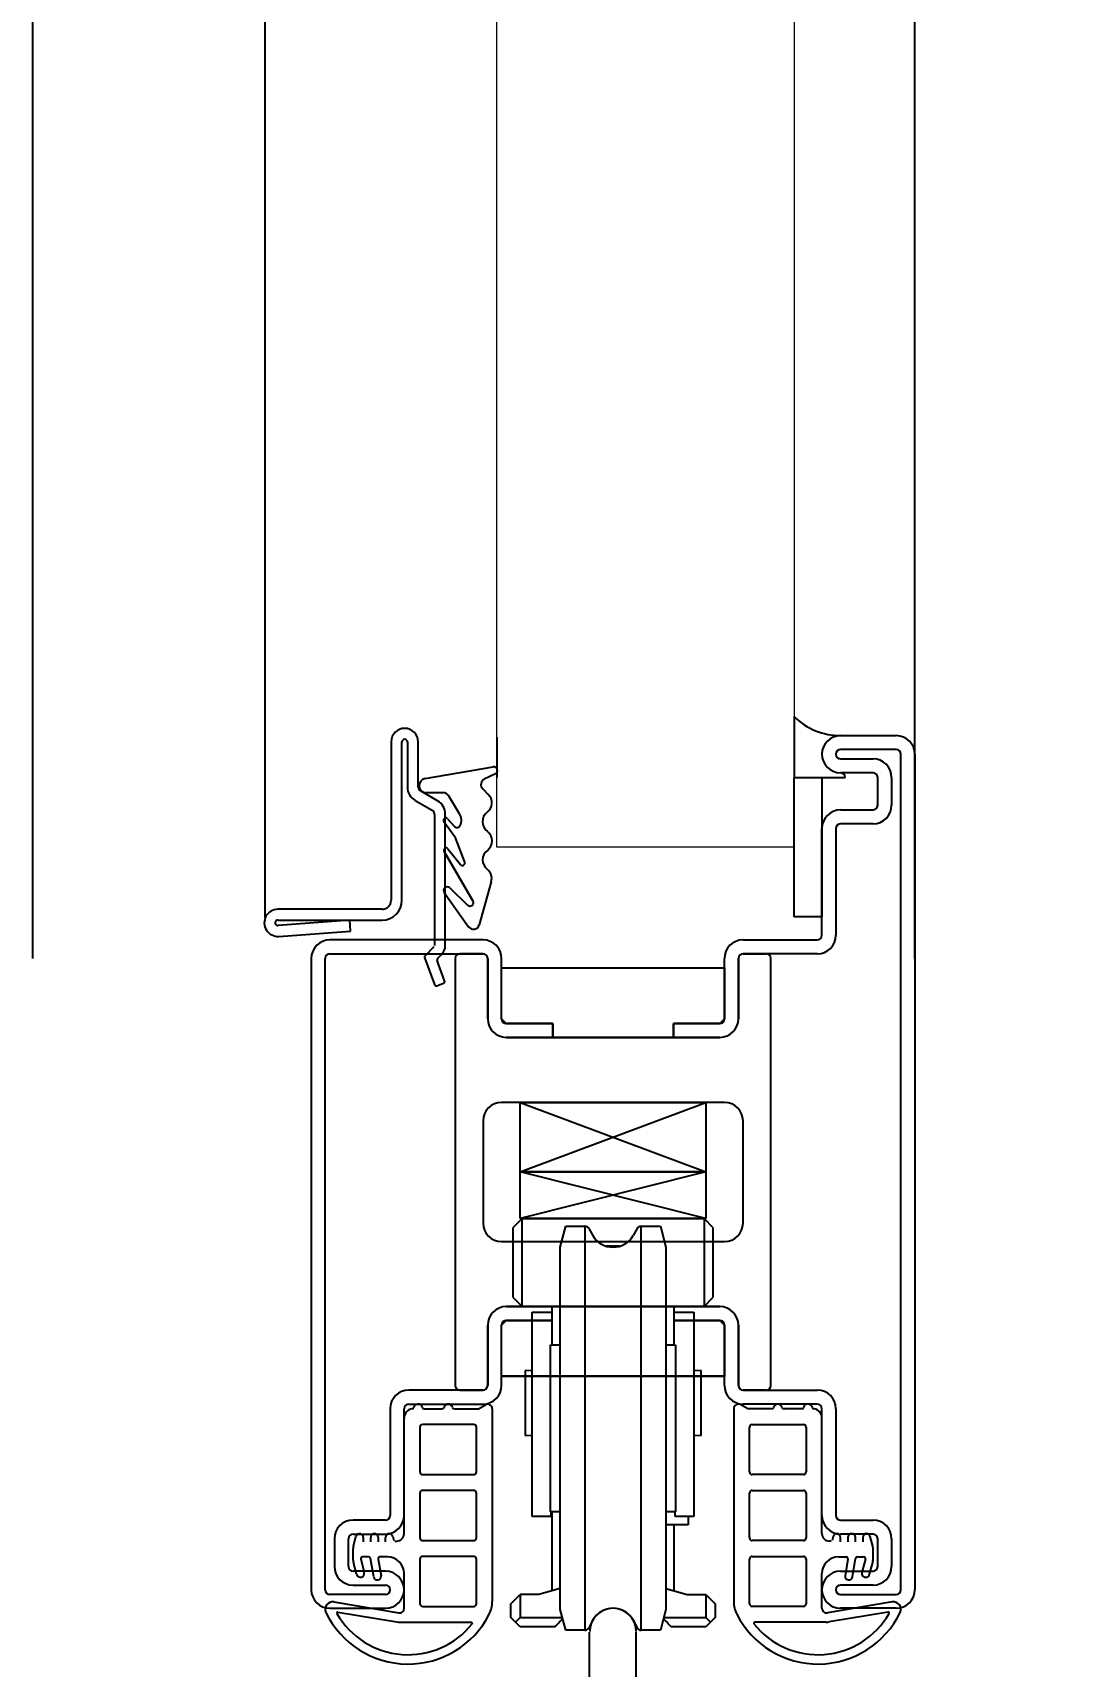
# Model space of a CAD drawing. Header units: inches. Extents: x -2661 to 42767, y -1222 to 9099.
# Drawn here: x -336.53 to -332.21, y 2838.38 to 2845.24 of the extents above; entities that cross this region are included whole.
import ezdxf
from ezdxf import colors
from ezdxf.entities.mleader import LeaderData, LeaderLine
from ezdxf.math import Vec2, Vec3

# ---------------------------------------------------------------- set-up
doc = ezdxf.new("R2010")
doc.units = ezdxf.units.IN
doc.header["$LTSCALE"] = 12
doc.header["$MEASUREMENT"] = 0
doc.layers.get('0').update_dxf_attribs({"linetype": 'CONTINUOUS'})
for name, color, linetype in [('S-ANNO-NOTE', 4, 'CONTINUOUS'), ('S-ARCH', 1, 'CONTINUOUS'), ('S-NOTE', 4, 'CONTINUOUS')]:
    doc.layers.add(name, color=color, linetype=linetype)
doc.styles.add('Arial', font='arial.ttf', dxfattribs={"width": 0.85})
doc.styles.add('ROMANS', font='romans.shx', dxfattribs={"width": 0.85})
doc.styles.add('RomansS', font='romans.shx', dxfattribs={"width": 0.85})

# ---------------------------------------------------------------- blocks, each defined once
blk = doc.blocks.new('_DotBlank')
at = {"color": 0, "lineweight": -2}
blk.add_line((-0.5, 0), (-1, 0), dxfattribs=at)
blk.add_circle((0, 0), 0.5, dxfattribs=at)

msp = doc.modelspace()

# ---------------------------------------------------------------- linework, layer by layer
at = {"layer": 'S-ARCH'}
for p, q in [((-336.53202, 2841.34898), (-336.53202, 2869.60671)), ((-335.55698, 2869.60671), (-335.55698, 2841.51925)), ((-332.82702, 2841.34898), (-332.82702, 2869.60671)), ((-333.33406, 2842.36498), (-333.33406, 2842.10948)), ((-335.02669, 2842.25859), (-335.02668, 2841.59358)), ((-334.98108, 2841.59358), (-334.98109, 2842.25859)), ((-334.95829, 2842.25859), (-334.95829, 2842.06893)), ((-334.91269, 2842.06893), (-334.91269, 2842.25859)), ((-334.58212, 2842.27801), (-334.58212, 2842.10948)), ((-333.13902, 2842.28498), (-332.90502, 2842.28498)), ((-332.90502, 2842.22648), (-333.13902, 2842.22648)), ((-333.13902, 2842.18748), (-333.00252, 2842.18748)), ((-332.88552, 2838.69698), (-332.88552, 2842.20698)), ((-332.82702, 2842.20698), (-332.82702, 2838.69698)), ((-334.88377, 2842.1048), (-334.5974, 2842.15333)), ((-334.58823, 2842.12509), (-334.63529, 2842.10191)), ((-333.33426, 2841.52448), (-333.33426, 2842.10948)), ((-333.33426, 2842.10948), (-333.21706, 2842.10948)), ((-333.33406, 2842.10948), (-333.11956, 2842.10948)), ((-333.21706, 2842.10948), (-333.21706, 2841.52448)), ((-333.00252, 2842.12898), (-333.13902, 2842.12898)), ((-332.98302, 2841.99248), (-332.98302, 2842.10948)), ((-332.92452, 2842.10948), (-332.92452, 2841.99248)), ((-334.83142, 2842.01105), (-334.90318, 2842.05248)), ((-334.80728, 2842.04527), (-334.87868, 2842.04523)), ((-334.73968, 2841.95628), (-334.78583, 2842.03314)), ((-334.64191, 2842.0618), (-334.6183, 2842.03821)), ((-334.92598, 2842.01299), (-334.85422, 2841.97155)), ((-333.13902, 2841.97298), (-333.00252, 2841.97298)), ((-334.84472, 2841.9551), (-334.84471, 2841.40302)), ((-334.756, 2841.8554), (-334.80466, 2841.92358)), ((-334.79911, 2841.40302), (-334.79912, 2841.9551)), ((-334.78912, 2841.93614), (-334.76101, 2841.90395)), ((-333.21702, 2841.44648), (-333.21702, 2841.89498)), ((-333.15852, 2841.89498), (-333.15852, 2841.44648)), ((-333.00252, 2841.91448), (-333.13902, 2841.91448)), ((-334.71754, 2841.75331), (-334.756, 2841.8554)), ((-334.68268, 2841.59143), (-334.8043, 2841.79812)), ((-334.8043, 2841.79812), (-334.68268, 2841.59143)), ((-334.78799, 2841.80958), (-334.73459, 2841.74339)), ((-334.80324, 2841.62608), (-334.70088, 2841.48214)), ((-334.78047, 2841.64542), (-334.7061, 2841.57309)), ((-334.60598, 2841.67136), (-334.65642, 2841.48993)), ((-335.06468, 2841.55558), (-335.50211, 2841.55558)), ((-335.50211, 2841.50998), (-335.06468, 2841.50998)), ((-335.20047, 2841.50978), (-335.50134, 2841.4872)), ((-335.1974, 2841.46428), (-335.20047, 2841.50978)), ((-333.21706, 2841.52448), (-333.33426, 2841.52448)), ((-335.49828, 2841.44171), (-335.1974, 2841.46428)), ((-334.64052, 2841.42698), (-335.28402, 2841.42698)), ((-333.54852, 2841.42698), (-333.23652, 2841.42698)), ((-335.36202, 2841.34898), (-335.36202, 2838.69698)), ((-335.30352, 2838.69698), (-335.30352, 2841.34898)), ((-335.28402, 2841.36848), (-334.64052, 2841.36848)), ((-334.8859, 2841.35247), (-334.84456, 2841.23889)), ((-334.84694, 2841.39764), (-334.88414, 2841.36044)), ((-334.83135, 2841.34874), (-334.81469, 2841.3654)), ((-334.75752, 2841.34898), (-334.75752, 2839.55498)), ((-334.64052, 2841.36848), (-334.73802, 2841.36848)), ((-334.62102, 2841.34898), (-334.62102, 2841.09548)), ((-334.62102, 2841.09548), (-334.62102, 2841.34898)), ((-334.56252, 2841.09548), (-334.56252, 2841.34898)), ((-333.62652, 2841.09548), (-333.62652, 2841.34898)), ((-333.56802, 2841.09548), (-333.56802, 2841.34898)), ((-333.56802, 2841.34898), (-333.56802, 2841.09548)), ((-333.23652, 2841.36848), (-333.54852, 2841.36848)), ((-333.54852, 2841.36848), (-333.45102, 2841.36848)), ((-333.43152, 2839.55498), (-333.43152, 2841.34898)), ((-334.80171, 2841.25448), (-334.83312, 2841.34077)), ((-334.56252, 2841.30998), (-333.62652, 2841.30998)), ((-334.56252, 2841.09548), (-334.56252, 2841.30998)), ((-333.62652, 2841.30998), (-333.62652, 2841.09548)), ((-334.83482, 2841.23434), (-334.80625, 2841.24474)), ((-334.54302, 2841.07598), (-334.56252, 2841.09548)), ((-334.54302, 2841.07598), (-334.34802, 2841.07598)), ((-334.34802, 2841.07598), (-334.54302, 2841.07598)), ((-334.34802, 2841.07598), (-334.34802, 2841.01748)), ((-334.34802, 2841.01748), (-334.34802, 2841.07598)), ((-333.84102, 2841.01748), (-333.84102, 2841.07598)), ((-333.84102, 2841.07598), (-333.64602, 2841.07598)), ((-333.64602, 2841.07598), (-333.84102, 2841.07598)), ((-333.84102, 2841.07598), (-333.84102, 2841.01748)), ((-333.62652, 2841.09548), (-333.64602, 2841.07598)), ((-334.34802, 2841.01748), (-334.54302, 2841.01748)), ((-334.54302, 2841.01748), (-333.64602, 2841.01748)), ((-333.84102, 2841.01748), (-334.34802, 2841.01748)), ((-333.64602, 2841.01748), (-333.84102, 2841.01748)), ((-333.62652, 2840.74448), (-334.56252, 2840.74448)), ((-334.48452, 2840.45206), (-333.70452, 2840.74448)), ((-334.48452, 2840.74448), (-333.70452, 2840.74448)), ((-334.48452, 2840.45206), (-334.48452, 2840.74448)), ((-334.48452, 2840.74448), (-333.70452, 2840.45206)), ((-333.70452, 2840.74448), (-333.70452, 2840.45206)), ((-334.64052, 2840.66648), (-334.64052, 2840.23748)), ((-333.54852, 2840.23748), (-333.54852, 2840.66648)), ((-333.70452, 2840.25706), (-334.48452, 2840.45206)), ((-334.48452, 2840.45206), (-333.70452, 2840.45206)), ((-334.48452, 2840.25706), (-334.48452, 2840.45206)), ((-333.70452, 2840.45206), (-334.48452, 2840.45206)), ((-333.70452, 2840.45206), (-334.48452, 2840.25706)), ((-333.70452, 2840.45206), (-333.70452, 2840.25706)), ((-334.47672, 2840.25706), (-334.51572, 2840.21806)), ((-333.70452, 2840.25706), (-334.48452, 2840.25706)), ((-334.47672, 2839.88656), (-334.47672, 2840.25706)), ((-334.47672, 2840.25706), (-333.71232, 2840.25706)), ((-333.67332, 2840.21806), (-333.71232, 2840.25706)), ((-333.71232, 2840.25706), (-333.71232, 2839.88656)), ((-334.51572, 2840.21806), (-334.51572, 2839.92556)), ((-334.31682, 2840.13643), (-334.29342, 2840.22376)), ((-334.29342, 2840.22376), (-334.21274, 2840.22376)), ((-334.21274, 2840.22376), (-334.21274, 2838.52726)), ((-334.19585, 2840.21401), (-334.17896, 2840.18476)), ((-333.9932, 2840.21401), (-334.01009, 2840.18476)), ((-333.97631, 2838.52726), (-333.97631, 2840.22376)), ((-333.97631, 2840.22376), (-333.89562, 2840.22376)), ((-333.89562, 2840.22376), (-333.87222, 2840.13643)), ((-333.67332, 2839.92556), (-333.67332, 2840.21806)), ((-334.56252, 2840.15948), (-333.62652, 2840.15948)), ((-334.31682, 2838.61459), (-334.31682, 2840.13643)), ((-334.06671, 2840.14006), (-334.12234, 2840.14006)), ((-333.87222, 2840.13643), (-333.87222, 2838.61459)), ((-334.51572, 2839.92556), (-334.47672, 2839.88656)), ((-333.71232, 2839.88656), (-333.67332, 2839.92556)), ((-333.64602, 2839.88648), (-334.54302, 2839.88648)), ((-334.54302, 2839.88648), (-334.34802, 2839.88648)), ((-334.47672, 2839.88656), (-334.31682, 2839.88656)), ((-334.43382, 2839.00501), (-334.43382, 2839.86301)), ((-334.43382, 2839.86301), (-334.35582, 2839.86301)), ((-334.35192, 2839.88656), (-334.35192, 2839.72646)), ((-334.34802, 2839.88648), (-333.84102, 2839.88648)), ((-333.71232, 2839.88656), (-333.87222, 2839.88656)), ((-333.84102, 2839.88648), (-333.64602, 2839.88648)), ((-333.83712, 2839.72646), (-333.83712, 2839.88656)), ((-333.83322, 2839.86301), (-333.75522, 2839.86301)), ((-333.75522, 2839.86301), (-333.75522, 2839.00501)), ((-334.62102, 2839.80848), (-334.62102, 2839.55498)), ((-334.62102, 2839.55498), (-334.62102, 2839.80848)), ((-334.56252, 2839.80848), (-334.54302, 2839.82798)), ((-334.56252, 2839.55498), (-334.56252, 2839.80848)), ((-334.56252, 2839.59398), (-334.56252, 2839.80848)), ((-334.34802, 2839.82798), (-334.54302, 2839.82798)), ((-334.54302, 2839.82798), (-334.34802, 2839.82798)), ((-333.64602, 2839.82798), (-333.84102, 2839.82798)), ((-333.84102, 2839.82798), (-333.64602, 2839.82798)), ((-333.64602, 2839.82798), (-333.62652, 2839.80848)), ((-333.62652, 2839.55498), (-333.62652, 2839.80848)), ((-333.62652, 2839.80848), (-333.62652, 2839.59398)), ((-333.56802, 2839.55498), (-333.56802, 2839.80848)), ((-333.56802, 2839.80848), (-333.56802, 2839.55498)), ((-334.35777, 2839.02456), (-334.35777, 2839.72645)), ((-334.35582, 2839.72645), (-334.31682, 2839.72651)), ((-333.87222, 2839.72651), (-333.83322, 2839.72645)), ((-333.83127, 2839.02456), (-333.83127, 2839.72645)), ((-333.62652, 2839.59398), (-334.56252, 2839.59398)), ((-334.56252, 2839.59398), (-333.62652, 2839.59398)), ((-334.43382, 2839.61687), (-334.46424, 2839.61794)), ((-334.46424, 2839.61794), (-334.46424, 2839.34494)), ((-333.72402, 2839.61796), (-333.75522, 2839.61687)), ((-333.72402, 2839.34491), (-333.72402, 2839.61796)), ((-334.64052, 2839.53548), (-334.95252, 2839.53548)), ((-334.73802, 2839.53548), (-334.64052, 2839.53548)), ((-333.45102, 2839.53548), (-333.54852, 2839.53548)), ((-333.54852, 2839.53548), (-333.23652, 2839.53548)), ((-335.03052, 2839.45748), (-335.03052, 2839.00898)), ((-334.97202, 2839.00898), (-334.97202, 2839.45748)), ((-334.95252, 2839.47698), (-334.64052, 2839.47698)), ((-334.88736, 2839.45748), (-334.81294, 2839.45748)), ((-334.76061, 2839.45748), (-334.66002, 2839.45748)), ((-334.66002, 2839.45748), (-334.63077, 2839.47437)), ((-334.60152, 2839.45748), (-334.60152, 2838.64748)), ((-333.58752, 2839.45748), (-333.58752, 2838.64748)), ((-333.52902, 2839.45748), (-333.55827, 2839.47437)), ((-333.23652, 2839.47698), (-333.54852, 2839.47698)), ((-333.42844, 2839.45748), (-333.52902, 2839.45748)), ((-333.30169, 2839.45748), (-333.37611, 2839.45748)), ((-333.21702, 2839.00898), (-333.21702, 2839.45748)), ((-333.15852, 2839.45748), (-333.15852, 2839.00898)), ((-334.97202, 2838.93275), (-334.97202, 2839.41848)), ((-334.90572, 2839.37948), (-334.90572, 2839.19228)), ((-334.67952, 2839.39118), (-334.89402, 2839.39118)), ((-334.66782, 2839.19228), (-334.66782, 2839.37948)), ((-333.52122, 2839.19228), (-333.52122, 2839.37948)), ((-333.50952, 2839.39118), (-333.29502, 2839.39118)), ((-333.28332, 2839.37948), (-333.28332, 2839.19228)), ((-333.21702, 2838.93275), (-333.21702, 2839.41848)), ((-334.46424, 2839.34494), (-334.43382, 2839.346)), ((-333.75522, 2839.346), (-333.72402, 2839.34491)), ((-334.89402, 2839.18058), (-334.67952, 2839.18058)), ((-333.29502, 2839.18058), (-333.50952, 2839.18058)), ((-334.90572, 2839.10258), (-334.90572, 2838.91538)), ((-334.67952, 2839.11428), (-334.89402, 2839.11428)), ((-334.66782, 2838.91538), (-334.66782, 2839.10258)), ((-333.52122, 2838.91538), (-333.52122, 2839.10258)), ((-333.50952, 2839.11428), (-333.29502, 2839.11428)), ((-333.28332, 2839.10258), (-333.28332, 2838.91538)), ((-334.31682, 2839.02451), (-334.35582, 2839.02456)), ((-334.35582, 2839.02456), (-334.35582, 2839.00501)), ((-334.35192, 2839.02455), (-334.35192, 2838.69219)), ((-333.83322, 2839.02456), (-333.87222, 2839.02451)), ((-333.83322, 2839.00501), (-333.83322, 2839.02456)), ((-335.05002, 2838.98948), (-335.18652, 2838.98948)), ((-334.35582, 2839.00501), (-334.43382, 2839.00501)), ((-333.77862, 2838.97006), (-333.87222, 2838.97006)), ((-333.83712, 2838.69219), (-333.83712, 2838.97006)), ((-333.75522, 2839.00501), (-333.83322, 2839.00501)), ((-333.77862, 2839.00501), (-333.77862, 2838.97006)), ((-333.13902, 2838.98948), (-333.00252, 2838.98948)), ((-335.26452, 2838.91148), (-335.26452, 2838.79448)), ((-335.20602, 2838.79448), (-335.20602, 2838.91148)), ((-335.18652, 2838.93098), (-335.05002, 2838.93098)), ((-335.1852, 2838.88053), (-335.1743, 2838.9212)), ((-335.14363, 2838.91716), (-335.14363, 2838.89765)), ((-335.11243, 2838.89765), (-335.11243, 2838.91716)), ((-335.08123, 2838.91716), (-335.08123, 2838.89765)), ((-335.05002, 2838.89765), (-335.05002, 2838.91716)), ((-335.01936, 2838.9212), (-335.01487, 2838.90444)), ((-335.0111, 2838.90155), (-335.00322, 2838.90155)), ((-334.89402, 2838.90368), (-334.67952, 2838.90368)), ((-333.29502, 2838.90368), (-333.50952, 2838.90368)), ((-333.17795, 2838.90155), (-333.18582, 2838.90155)), ((-333.16969, 2838.9212), (-333.17418, 2838.90444)), ((-333.00252, 2838.93098), (-333.13902, 2838.93098)), ((-333.13902, 2838.89765), (-333.13902, 2838.91716)), ((-333.10782, 2838.91716), (-333.10782, 2838.89765)), ((-333.07662, 2838.89765), (-333.07662, 2838.91716)), ((-333.04542, 2838.91716), (-333.04542, 2838.89765)), ((-333.00385, 2838.88053), (-333.01475, 2838.9212)), ((-332.98302, 2838.79448), (-332.98302, 2838.91148)), ((-332.92452, 2838.91148), (-332.92452, 2838.79448)), ((-335.18652, 2838.82175), (-335.18652, 2838.87044)), ((-335.17189, 2838.76201), (-335.1852, 2838.81166)), ((-335.15431, 2838.82543), (-335.13964, 2838.77066)), ((-335.1212, 2838.83525), (-335.14678, 2838.83525)), ((-335.09974, 2838.75065), (-335.11352, 2838.82881)), ((-335.08136, 2838.8261), (-335.06902, 2838.75607)), ((-335.04222, 2838.83525), (-335.07368, 2838.83525)), ((-334.90572, 2838.82568), (-334.90572, 2838.63848)), ((-334.67952, 2838.83738), (-334.89402, 2838.83738)), ((-334.66782, 2838.63848), (-334.66782, 2838.82568)), ((-333.52122, 2838.63848), (-333.52122, 2838.82568)), ((-333.50952, 2838.83738), (-333.29502, 2838.83738)), ((-333.28332, 2838.82568), (-333.28332, 2838.63848)), ((-333.14682, 2838.83525), (-333.11537, 2838.83525)), ((-333.10769, 2838.8261), (-333.12003, 2838.75607)), ((-333.08931, 2838.75065), (-333.07553, 2838.82881)), ((-333.06784, 2838.83525), (-333.04227, 2838.83525)), ((-333.03474, 2838.82543), (-333.04941, 2838.77066)), ((-333.01716, 2838.76201), (-333.00385, 2838.81166)), ((-333.00252, 2838.82175), (-333.00252, 2838.87044)), ((-335.05002, 2838.77498), (-335.18652, 2838.77498)), ((-334.97202, 2838.61898), (-334.97202, 2838.76505)), ((-333.21702, 2838.61898), (-333.21702, 2838.76505)), ((-333.13902, 2838.77498), (-333.00252, 2838.77498)), ((-335.05002, 2838.67748), (-335.28402, 2838.67748)), ((-335.18652, 2838.71648), (-335.05002, 2838.71648)), ((-334.52352, 2838.63856), (-334.48452, 2838.67756)), ((-334.40652, 2838.67756), (-334.48452, 2838.67756)), ((-334.48452, 2838.67756), (-334.48452, 2838.58006)), ((-334.31682, 2838.70159), (-334.40652, 2838.67756)), ((-333.87222, 2838.70159), (-333.78252, 2838.67756)), ((-333.78252, 2838.67756), (-333.70452, 2838.67756)), ((-333.70452, 2838.67756), (-333.66552, 2838.63856)), ((-333.70452, 2838.67756), (-333.70452, 2838.58006)), ((-333.00252, 2838.71648), (-333.13902, 2838.71648)), ((-333.13902, 2838.67748), (-332.90502, 2838.67748)), ((-335.28402, 2838.61898), (-335.05002, 2838.61898)), ((-335.26712, 2838.64585), (-334.99478, 2838.59976)), ((-335.25034, 2838.60346), (-335.0029, 2838.56158)), ((-334.89402, 2838.62678), (-334.67952, 2838.62678)), ((-334.52352, 2838.58006), (-334.52352, 2838.63856)), ((-334.29342, 2838.52726), (-334.31682, 2838.61459)), ((-333.87222, 2838.61459), (-333.89562, 2838.52726)), ((-333.66552, 2838.63856), (-333.66552, 2838.58006)), ((-333.29502, 2838.62678), (-333.50952, 2838.62678)), ((-332.92193, 2838.64585), (-333.19427, 2838.59976)), ((-332.93871, 2838.60346), (-333.18615, 2838.56158)), ((-332.90502, 2838.61898), (-333.13902, 2838.61898)), ((-334.98989, 2838.56048), (-334.68923, 2838.56048)), ((-334.48452, 2838.54106), (-334.52352, 2838.58006)), ((-334.50402, 2838.56056), (-334.48452, 2838.58006)), ((-334.48452, 2838.58006), (-334.30757, 2838.58006)), ((-334.33808, 2838.54106), (-334.48452, 2838.54106)), ((-334.17896, 2838.57023), (-334.19585, 2838.53701)), ((-334.01009, 2838.57023), (-333.9932, 2838.53701)), ((-333.88148, 2838.58006), (-333.70452, 2838.58006)), ((-333.70452, 2838.54106), (-333.85097, 2838.54106)), ((-333.70452, 2838.58006), (-333.68502, 2838.56056)), ((-333.66552, 2838.58006), (-333.70452, 2838.54106)), ((-333.19916, 2838.56048), (-333.49982, 2838.56048)), ((-334.21274, 2838.52726), (-334.29342, 2838.52726)), ((-334.19305, 2837.2737), (-334.19305, 2838.51919)), ((-333.99805, 2838.51919), (-333.99805, 2836.8057)), ((-333.89562, 2838.52726), (-333.97631, 2838.52726))]:
    msp.add_line(p, q, dxfattribs=at)
at = {"layer": 'S-ARCH', "lineweight": 18}
for p, q in [((-334.58206, 2841.81698), (-334.58206, 2869.60671)), ((-333.33406, 2869.60671), (-333.33406, 2841.81698)), ((-333.33406, 2841.81698), (-334.58206, 2841.81698))]:
    msp.add_line(p, q, dxfattribs=at)
at = {"layer": 'S-ARCH'}
for centre, radius, start, end in [((-334.96969, 2842.25859), 0.057, 0.00064, 180.00064), ((-333.13868, 2842.56358), 0.2786, 225.468016, 269.920977), ((-334.96969, 2842.25859), 0.0114, 0.00064, 180.00064), ((-333.13906, 2842.20698), 0.078, 90, 270), ((-333.13902, 2842.20698), 0.078, 90, 270), ((-332.90502, 2842.20698), 0.078, 0, 90), ((-333.13902, 2842.20698), 0.0195, 90, 270), ((-333.00252, 2842.10948), 0.078, 0, 90), ((-332.90502, 2842.20698), 0.0195, 0, 90), ((-334.87868, 2842.07524), 0.03, 99.751892, 270), ((-334.62424, 2842.07948), 0.025, 116.225753, 225.025353), ((-334.59486, 2842.13854), 0.015, 296.225753, 99.746244), ((-333.13906, 2842.10948), 0.0195, 360, 90), ((-333.00252, 2842.10948), 0.0195, 0, 90), ((-334.89369, 2842.06893), 0.0646, 180.00064, 240.00064), ((-334.89369, 2842.06893), 0.019, 180.00064, 240.00064), ((-334.80726, 2842.02027), 0.025, 30.986131, 90.028542), ((-334.65364, 2842.00284), 0.05, 307.280056, 45.025353), ((-334.86372, 2841.9551), 0.019, 0.00064, 60.00064), ((-334.86372, 2841.9551), 0.0646, 0.00064, 60.00064), ((-334.59307, 2841.92327), 0.05, 127.280056, 233.425696), ((-333.13902, 2841.89498), 0.078, 90, 180), ((-333.00252, 2841.99248), 0.078, 270, 0), ((-333.00252, 2841.99248), 0.0195, 270, 0), ((-334.7966, 2841.9295), 0.01, 41.551411, 216.316822), ((-334.74972, 2841.91381), 0.015, 221.125231, 336.222249), ((-334.7811, 2841.92874), 0.04974, 335.063905, 33.625532), ((-333.13902, 2841.89498), 0.0195, 90, 180), ((-334.65266, 2841.84296), 0.05, 307.174755, 53.425696), ((-334.79568, 2841.80319), 0.01, 39.732343, 210.472906), ((-334.7269, 2841.74978), 0.01, 219.732343, 20.643286), ((-334.59223, 2841.76328), 0.05, 127.174755, 231.745347), ((-334.65415, 2841.68476), 0.05, 344.462808, 51.745347), ((-334.79098, 2841.63472), 0.015, 45.511718, 215.172544), ((-335.50211, 2841.49858), 0.057, 90.00064, 273.858704), ((-335.06468, 2841.59358), 0.038, 270.00064, 0.00064), ((-335.06468, 2841.59358), 0.0836, 270.00064, 0.00064), ((-334.69558, 2841.58378), 0.015, 225.475142, 30.676743), ((-335.50211, 2841.49858), 0.0114, 90.00064, 273.858704), ((-334.68051, 2841.49663), 0.025, 215.417053, 344.462808), ((-335.28402, 2841.34898), 0.078, 90, 180), ((-334.64052, 2841.34898), 0.078, 0, 90), ((-333.54852, 2841.34898), 0.078, 90, 180), ((-333.23652, 2841.44648), 0.078, 270, 0), ((-333.23652, 2841.44648), 0.0195, 270, 0), ((-335.28402, 2841.34898), 0.0195, 90, 180), ((-334.87876, 2841.35507), 0.0076, 135.00064, 200.00205), ((-334.82598, 2841.34337), 0.0076, 135.00064, 200.00205), ((-334.85231, 2841.40302), 0.0532, 315.00064, 0.00064), ((-334.73802, 2841.34898), 0.0195, 90, 180), ((-334.64052, 2841.34898), 0.0195, 0, 90), ((-334.64052, 2841.34898), 0.0195, 0, 90), ((-333.54852, 2841.34898), 0.0195, 90, 180), ((-333.54852, 2841.34898), 0.0195, 90, 180), ((-333.45102, 2841.34898), 0.0195, 0, 90), ((-334.83742, 2841.24149), 0.0076, 200.00205, 290.00205), ((-334.80885, 2841.25188), 0.0076, 290.00205, 20.00205), ((-334.54302, 2841.09548), 0.078, 180, 270), ((-334.54302, 2841.09548), 0.078, 180, 270), ((-334.54302, 2841.09548), 0.0195, 180, 270), ((-333.64602, 2841.09548), 0.078, 270, 0), ((-333.64602, 2841.09548), 0.0195, 270, 0), ((-333.64602, 2841.09548), 0.078, 270, 0), ((-334.56252, 2840.66648), 0.078, 90, 180), ((-333.62652, 2840.66648), 0.078, 0, 90), ((-334.56252, 2840.23748), 0.078, 180, 270), ((-334.21274, 2840.20426), 0.0195, 30, 90), ((-334.09452, 2840.23351), 0.0975, 210, 330), ((-333.97631, 2840.20426), 0.0195, 90, 150), ((-333.62652, 2840.23748), 0.078, 270, 0), ((-334.54302, 2839.80848), 0.078, 90, 180), ((-334.54302, 2839.80848), 0.078, 90, 180), ((-333.64602, 2839.80848), 0.078, 0, 90), ((-333.64602, 2839.80848), 0.078, 0, 90), ((-334.54302, 2839.80848), 0.0195, 90, 180), ((-333.64602, 2839.80848), 0.0195, 0, 90), ((-334.95252, 2839.45748), 0.078, 90, 180), ((-334.73802, 2839.55498), 0.0195, 180, 270), ((-334.64052, 2839.55498), 0.078, 270, 0), ((-334.64052, 2839.55498), 0.0195, 270, 0), ((-334.64052, 2839.55498), 0.0195, 270, 0), ((-333.54852, 2839.55498), 0.078, 180, 270), ((-333.54852, 2839.55498), 0.0195, 180, 270), ((-333.54852, 2839.55498), 0.0195, 180, 270), ((-333.45102, 2839.55498), 0.0195, 270, 0), ((-333.23652, 2839.45748), 0.078, 0, 90), ((-334.95252, 2839.45748), 0.0195, 90, 180), ((-334.93302, 2839.41848), 0.039, 98.361006, 180), ((-334.93983, 2839.46478), 0.0078, 278.361006, 344.484798), ((-334.91352, 2839.45748), 0.0195, 16.60155, 164.484798), ((-334.88736, 2839.46528), 0.0078, 196.60155, 270), ((-334.81294, 2839.46528), 0.0078, 270, 343.39845), ((-334.78677, 2839.45748), 0.0195, 16.60155, 163.39845), ((-334.76061, 2839.46528), 0.0078, 196.60155, 270), ((-334.62102, 2839.45748), 0.0195, 0, 120), ((-333.56802, 2839.45748), 0.0195, 60, 180), ((-333.42844, 2839.46528), 0.0078, 270, 343.39845), ((-333.40227, 2839.45748), 0.0195, 16.60155, 163.39845), ((-333.37611, 2839.46528), 0.0078, 196.60155, 270), ((-333.30169, 2839.46528), 0.0078, 270, 343.39845), ((-333.27552, 2839.45748), 0.0195, 15.515202, 163.39845), ((-333.24922, 2839.46478), 0.0078, 195.515202, 261.638994), ((-333.25602, 2839.41848), 0.039, 0, 81.638994), ((-333.23652, 2839.45748), 0.0195, 0, 90), ((-334.89402, 2839.37948), 0.0117, 90, 180), ((-334.67952, 2839.37948), 0.0117, 0, 90), ((-333.50952, 2839.37948), 0.0117, 90, 180), ((-333.29502, 2839.37948), 0.0117, 0, 90), ((-334.89402, 2839.19228), 0.0117, 180, 270), ((-334.67952, 2839.19228), 0.0117, 270, 0), ((-333.50952, 2839.19228), 0.0117, 180, 270), ((-333.29502, 2839.19228), 0.0117, 270, 0), ((-334.89402, 2839.10258), 0.0117, 90, 180), ((-334.67952, 2839.10258), 0.0117, 0, 90), ((-333.50952, 2839.10258), 0.0117, 90, 180), ((-333.29502, 2839.10258), 0.0117, 0, 90), ((-335.05002, 2839.00898), 0.078, 270, 0), ((-335.05002, 2839.00898), 0.0195, 270, 0), ((-333.13902, 2839.00898), 0.078, 180, 270), ((-333.13902, 2839.00898), 0.0195, 180, 270), ((-335.18652, 2838.91148), 0.078, 90, 180), ((-333.00252, 2838.91148), 0.078, 0, 90), ((-335.18652, 2838.91148), 0.0195, 90, 180), ((-335.14752, 2838.87044), 0.039, 165, 180), ((-335.15923, 2838.91716), 0.0156, 0, 165), ((-335.09683, 2838.91716), 0.0156, 0, 180), ((-335.03442, 2838.91716), 0.0156, 15, 180), ((-335.00322, 2838.93275), 0.0312, 270, 0), ((-334.89402, 2838.91538), 0.0117, 180, 270), ((-334.67952, 2838.91538), 0.0117, 270, 0), ((-333.50952, 2838.91538), 0.0117, 180, 270), ((-333.29502, 2838.91538), 0.0117, 270, 0), ((-333.18582, 2838.93275), 0.0312, 180, 270), ((-333.15462, 2838.91716), 0.0156, 0, 165), ((-333.09222, 2838.91716), 0.0156, 0, 180), ((-333.02982, 2838.91716), 0.0156, 15, 180), ((-333.04152, 2838.87044), 0.039, 0, 15), ((-333.00252, 2838.91148), 0.0195, 0, 90), ((-335.14752, 2838.82175), 0.039, 180, 195), ((-335.14678, 2838.82745), 0.0078, 90, 195), ((-335.1212, 2838.82745), 0.0078, 10, 90), ((-335.07368, 2838.82745), 0.0078, 90, 190), ((-335.04222, 2838.76505), 0.0702, 0, 90), ((-334.89402, 2838.82568), 0.0117, 90, 180), ((-334.67952, 2838.82568), 0.0117, 0, 90), ((-333.50952, 2838.82568), 0.0117, 90, 180), ((-333.29502, 2838.82568), 0.0117, 0, 90), ((-333.14682, 2838.76505), 0.0702, 90, 180), ((-333.11537, 2838.82745), 0.0078, 350, 90), ((-333.06784, 2838.82745), 0.0078, 90, 170), ((-333.04227, 2838.82745), 0.0078, 345, 90), ((-333.04152, 2838.82175), 0.039, 345, 0), ((-335.18652, 2838.79448), 0.078, 180, 270), ((-335.18652, 2838.79448), 0.0195, 180, 270), ((-335.15576, 2838.76634), 0.0167, 195, 15), ((-335.08438, 2838.75336), 0.0156, 190, 10), ((-335.05002, 2838.69698), 0.078, 270, 90), ((-333.13902, 2838.69698), 0.078, 90, 270), ((-333.10467, 2838.75336), 0.0156, 170, 350), ((-333.03329, 2838.76634), 0.0167, 165, 345), ((-333.00252, 2838.79448), 0.0195, 270, 0), ((-333.00252, 2838.79448), 0.078, 270, 0), ((-335.28402, 2838.69698), 0.078, 180, 270), ((-335.28402, 2838.69698), 0.0195, 180, 270), ((-335.05002, 2838.69698), 0.0195, 270, 90), ((-333.13902, 2838.69698), 0.0195, 90, 270), ((-332.90502, 2838.69698), 0.078, 270, 0), ((-332.90502, 2838.69698), 0.0195, 270, 0), ((-335.27232, 2838.61509), 0.0312, 80.394001, 205.746923), ((-334.95558, 2838.76785), 0.38286, 205.746923, 333.080443), ((-335.25099, 2838.59961), 0.0039, 80.394001, 209.661396), ((-334.95558, 2838.76785), 0.34386, 209.661396, 321.579003), ((-334.99152, 2838.61898), 0.0195, 260.394001, 0), ((-334.89402, 2838.63848), 0.0117, 180, 270), ((-334.67952, 2838.63848), 0.0117, 270, 0), ((-334.71852, 2838.64748), 0.117, 333.080443, 0), ((-334.09452, 2838.52148), 0.0975, 0, 180), ((-334.09452, 2838.52148), 0.0975, 30, 150), ((-333.47052, 2838.64748), 0.117, 180, 206.919557), ((-333.23347, 2838.76785), 0.38286, 206.919557, 334.253077), ((-333.50952, 2838.63848), 0.0117, 180, 270), ((-333.23347, 2838.76785), 0.34386, 218.420997, 330.338604), ((-333.29502, 2838.63848), 0.0117, 270, 0), ((-333.19752, 2838.61898), 0.0195, 180, 279.605999), ((-332.93806, 2838.59961), 0.0039, 330.338604, 99.605999), ((-332.91672, 2838.61509), 0.0312, 334.253077, 99.605999), ((-334.98989, 2838.63848), 0.078, 260.394001, 270), ((-334.68923, 2838.55658), 0.0039, 321.579003, 90), ((-334.09452, 2838.34606), 0.312, 132.740392, 141.317813), ((-334.21274, 2838.54676), 0.0195, 270, 330), ((-333.97631, 2838.54676), 0.0195, 210, 270), ((-334.09452, 2838.34606), 0.312, 38.682187, 47.259608), ((-333.49982, 2838.55658), 0.0039, 90, 218.420997), ((-333.19916, 2838.63848), 0.078, 270, 279.605999)]:
    msp.add_arc(centre, radius, start, end, dxfattribs=at)

# ---------------------------------------------------------------- leaders
at = {"layer": 'S-ANNO-NOTE'}
ml = msp.add_multileader_mtext('Standard', dxfattribs=at)
ml.set_content('\\A1;#4 HORIZONTAL BARS @12"O.C.', color=4, style='Arial')
ml.set_leader_properties(color=2)
ml.set_arrow_properties(name='DOTBLANK')
ml.build(insert=Vec2(0, 0))
ml.multileader.update_dxf_attribs({"dogleg_length": 0.36, "arrow_head_size": 1.875, "scale": 12})
ctx = ml.context
ctx.base_point, ctx.scale, ctx.char_height, ctx.arrow_head_size, ctx.landing_gap_size, ctx.plane_origin = Vec3(-289.04193, 2859.54657), 12, 1.125, 1.875, 1.08, Vec3(-221.03213, 3140.40088)
ctx.text_align_type = 2
notes = []
notes.append((ctx, [(0, (1, 1, 0), (-264.60273, 2859.54657), (-1, 0), 1.5, [(0, [(-246.70578, 2841.21292)], 0, [])])]))
ctx.mtext.insert, ctx.mtext.width, ctx.mtext.defined_height, ctx.mtext.alignment, ctx.mtext.flow_direction = Vec3(-267.18273, 2860.27444), 23.8739952, 3.77427, 3, 5
ml = msp.add_multileader_mtext('Standard', dxfattribs=at)
ml.set_content(' #4 VERTICAL BAR @12" O.C. (CENTERED IN STEM WALL)', color=256, style='Arial')
ml.set_leader_properties(color=2)
ml.build(insert=Vec2(0, 0))
ml.multileader.update_dxf_attribs({"dogleg_length": 0.125, "arrow_head_size": 1.3125, "scale": 12})
ctx = ml.context
ctx.base_point, ctx.scale, ctx.char_height, ctx.arrow_head_size, ctx.landing_gap_size, ctx.plane_origin = Vec3(-286.17003, 2848.06606), 12, 1.125, 1.3125, 0.75, Vec3(-265.37565, 3041.1017)
ctx.text_align_type = 2
notes.append((ctx, [(1, (1, 1, 0), (-264.60273, 2848.06606), (-1, 0), 1.5, [(0, [(-247.70578, 2831.65735)], 0, [])])]))
ctx.mtext.insert, ctx.mtext.width, ctx.mtext.defined_height, ctx.mtext.alignment, ctx.mtext.flow_direction = Vec3(-266.85273, 2848.79393), 19.407493, 4.37074, 3, 5
ml = msp.add_multileader_mtext('Standard', dxfattribs=at)
ml.set_content(' #4 VERTICAL BAR @12" O.C. (CENTERED IN STEM WALL)', color=256, style='Arial')
ml.set_leader_properties(color=2)
ml.build(insert=Vec2(0, 0))
ml.multileader.update_dxf_attribs({"dogleg_length": 0.125, "arrow_head_size": 1.3125, "scale": 12})
ctx = ml.context
ctx.base_point, ctx.scale, ctx.char_height, ctx.arrow_head_size, ctx.landing_gap_size, ctx.plane_origin = Vec3(-192.96093, 2848.06606), 12, 1.125, 1.3125, 0.75, Vec3(-172.16655, 3041.1017)
ctx.text_align_type = 2
notes.append((ctx, [(1, (1, 1, 0), (-171.39363, 2848.06606), (-1, 0), 1.5, [(0, [(-154.49668, 2831.28235)], 0, [])])]))
ctx.mtext.insert, ctx.mtext.width, ctx.mtext.defined_height, ctx.mtext.alignment, ctx.mtext.flow_direction = Vec3(-173.64363, 2848.79393), 19.407493, 4.37074, 3, 5
ml = msp.add_multileader_mtext('Standard', dxfattribs=at)
ml.set_content('\\A1;#4 DOWELS @12"O.C.', color=4, style='Arial')
ml.set_leader_properties(color=2)
ml.build(insert=Vec2(0, 0))
ml.multileader.update_dxf_attribs({"dogleg_length": 0.36, "arrow_head_size": 1.3125, "scale": 12})
ctx = ml.context
ctx.base_point, ctx.scale, ctx.char_height, ctx.arrow_head_size, ctx.landing_gap_size, ctx.plane_origin = Vec3(-407.55228, 2844.19302), 12, 1.125, 1.3125, 1.08, Vec3(-413.08271, 3105.90114)
notes.append((ctx, [(0, (1, 1, 0), (-409.05228, 2844.19302), (1, 0), 1.5, [(0, [(-412.50078, 2830.74035)], 0, [])])]))
ctx.mtext.insert, ctx.mtext.rotation, ctx.mtext.width, ctx.mtext.flow_direction = Vec3(-406.47228, 2844.9209), 6.2831853, 14.1476126, 5
ml = msp.add_multileader_mtext('Standard', dxfattribs=at)
ml.set_content('\\A1;SHEATHING w/ E.N. PER PLAN', color=256, style='Arial')
ml.set_leader_properties(color=2)
ml.build(insert=Vec2(0, 0))
ml.multileader.update_dxf_attribs({"dogleg_length": 0.125, "arrow_head_size": 1.3125, "scale": 12})
ctx = ml.context
ctx.base_point, ctx.scale, ctx.char_height, ctx.arrow_head_size, ctx.landing_gap_size, ctx.plane_origin = Vec3(-279.89635, 2842.06606), 12, 1.125, 1.3125, 0.75, Vec3(-265.37565, 3031.89587)
ctx.text_align_type = 2
notes.append((ctx, [(1, (1, 1, 0), (-264.60273, 2842.06606), (-1, 0), 1.5, [(0, [(-257.1619, 2832.95376)], 0, [])])]))
ctx.mtext.insert, ctx.mtext.width, ctx.mtext.defined_height, ctx.mtext.alignment, ctx.mtext.flow_direction = Vec3(-266.85273, 2842.62894), 13.3125, 4.37074, 3, 5
ml = msp.add_multileader_mtext('Standard', dxfattribs=at)
ml.set_content('\\A1;SHEATHING w/ E.N. PER PLAN', color=256, style='Arial')
ml.set_leader_properties(color=2)
ml.build(insert=Vec2(0, 0))
ml.multileader.update_dxf_attribs({"dogleg_length": 0.125, "arrow_head_size": 1.3125, "scale": 12})
ctx = ml.context
ctx.base_point, ctx.scale, ctx.char_height, ctx.arrow_head_size, ctx.landing_gap_size, ctx.plane_origin = Vec3(-186.68725, 2842.06606), 12, 1.125, 1.3125, 0.75, Vec3(-172.16655, 3031.89587)
ctx.text_align_type = 2
notes.append((ctx, [(1, (1, 1, 0), (-171.39363, 2842.06606), (-1, 0), 1.5, [(0, [(-163.9528, 2832.95376)], 0, [])])]))
ctx.mtext.insert, ctx.mtext.width, ctx.mtext.defined_height, ctx.mtext.alignment, ctx.mtext.flow_direction = Vec3(-173.64363, 2842.62894), 13.3125, 4.37074, 3, 5
at = {"layer": 'S-NOTE'}
ml = msp.add_multileader_mtext('Standard', dxfattribs=at)
ml.set_content('\\A1;{\\fArial|b0|i0|c0|p34;SLOT DRAIN, S.A.D.}', color=256, style='RomansS')
ml.set_leader_properties(color=2)
ml.build(insert=Vec2(0, 0))
ml.multileader.update_dxf_attribs({"dogleg_length": 0.36, "arrow_head_size": 1.3125, "scale": 12})
ctx = ml.context
ctx.base_point, ctx.scale, ctx.char_height, ctx.arrow_head_size, ctx.landing_gap_size, ctx.plane_origin = Vec3(-407.55228, 2854.61279), 12, 1.125, 1.3125, 0.75, Vec3(-476.9067, 3112.02035)
notes.append((ctx, [(0, (1, 1, 0), (-409.05228, 2854.61279), (1, 0), 1.5, [(0, [(-419.11403, 2835.64106)], 0, [])])]))
ctx.mtext.insert, ctx.mtext.width, ctx.mtext.flow_direction = Vec3(-406.80228, 2855.28656), 16.5978054, 5
ml = msp.add_multileader_mtext('Standard', dxfattribs=at)
ml.set_content('{\\fArial|b0|i0|c0|p34;CONCRETE SLAB ON GRADE PER PLAN}', color=256, style='ROMANS')
ml.set_leader_properties(color=2)
ml.build(insert=Vec2(0, 0))
ml.multileader.update_dxf_attribs({"dogleg_length": 0.36, "arrow_head_size": 1.3125, "scale": 12})
ctx = ml.context
ctx.base_point, ctx.scale, ctx.char_height, ctx.arrow_head_size, ctx.landing_gap_size, ctx.plane_origin, ctx.plane_y_axis = Vec3(-407.55228, 2849.23663), 12, 1.125, 1.3125, 0.75, Vec3(-385.20894, 3137.29155), Vec3(0, 1, 0)
notes.append((ctx, [(1, (1, 1, 0), (-409.05228, 2849.23663), (1, 0), 1.5, [(0, [(-416.03494, 2834.54731)], 0, [])])]))
ctx.mtext.insert, ctx.mtext.width, ctx.mtext.defined_height, ctx.mtext.flow_direction = Vec3(-406.80228, 2849.80873), 14.0660611, 2.20598, 5
for ctx, leaders in notes:
    for number, flags, end, landing, length, lines in leaders:
        leader = LeaderData()
        leader.index, (leader.has_last_leader_line, leader.has_dogleg_vector, leader.attachment_direction) = number, flags
        leader.last_leader_point, leader.dogleg_vector, leader.dogleg_length = Vec3(end), Vec3(landing), length
        for number, points, colour, breaks in lines:
            line = LeaderLine()
            line.index, line.vertices, line.color, line.breaks = number, Vec3.list(points), colors.encode_raw_color(colour), breaks
            leader.lines.append(line)
        ctx.leaders.append(leader)

doc.saveas('drawing.dxf')
